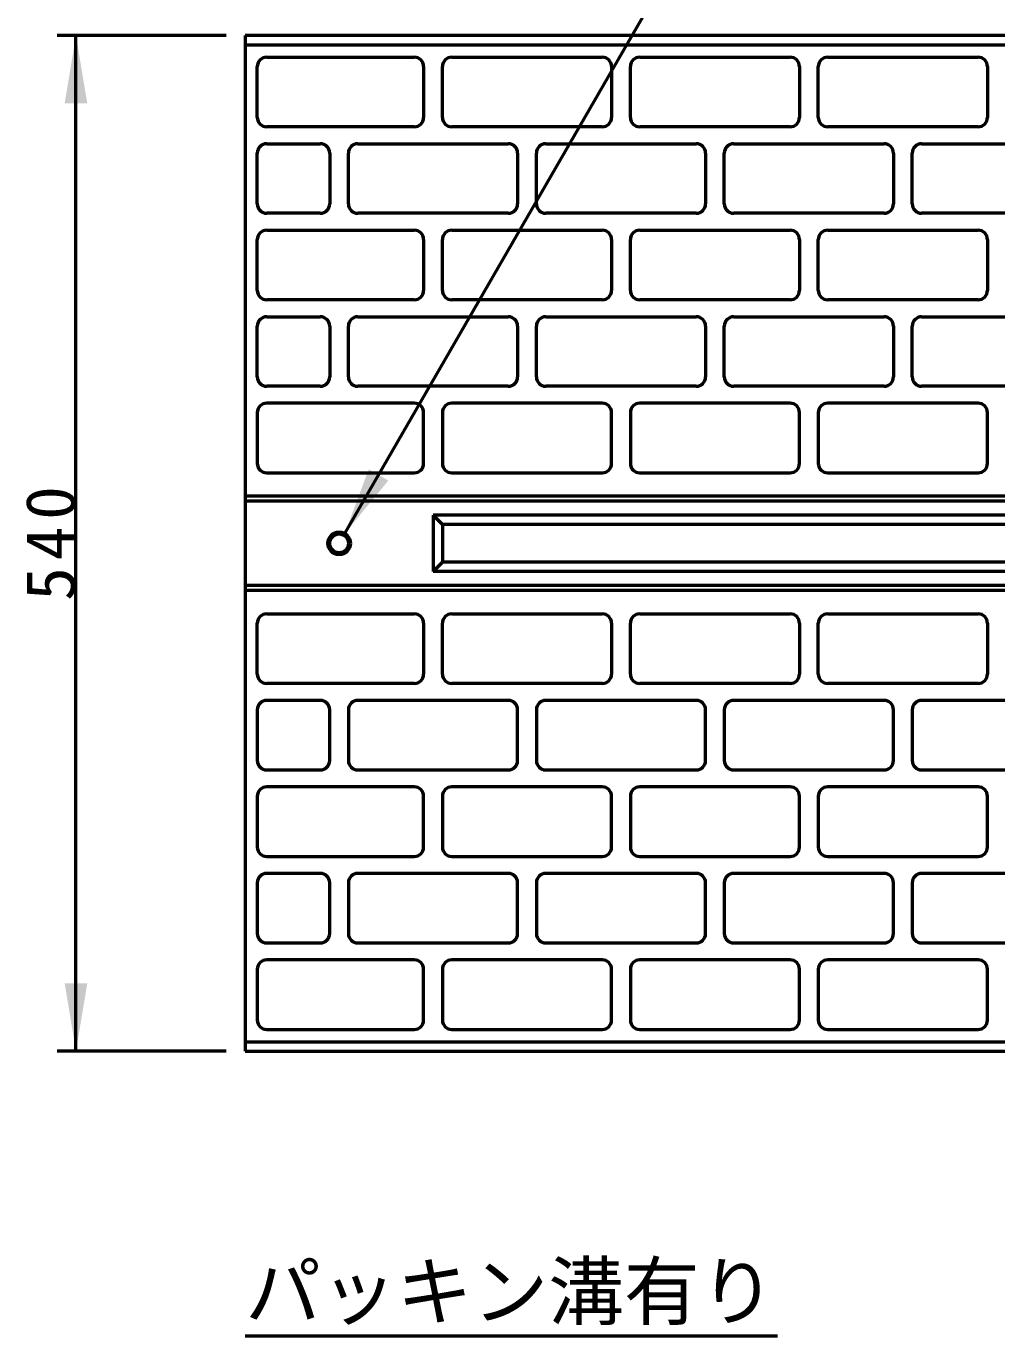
# Model space of a CAD drawing. Units: millimetres, scale not verified. Extents: x -2102 to 2102, y -1485 to 1485.
# Drawn here: x -283 to 234, y 322 to 1019 of the extents above; entities that cross this region are included whole.
import ezdxf
from ezdxf.enums import TextEntityAlignment as Align

# ---------------------------------------------------------------- set-up
doc = ezdxf.new("R2010")
doc.units = ezdxf.units.MM
doc.header["$LTSCALE"] = 5
doc.layers.add('0-0_V-nasSTD', color=7, linetype='Continuous', lineweight=35)
doc.layers.add('0-1_0', color=7, linetype='Continuous', lineweight=50)
doc.styles.add('ＭＳ ゴシック', font='')
doc.styles.get('ＭＳ ゴシック').set_extended_font_data('MS Gothic')

msp = doc.modelspace()

# ---------------------------------------------------------------- linework, layer by layer
at = {"layer": '0-0_V-nasSTD', "lineweight": 50}
for p, q in [((1833.5, 768.887), (-166.5, 768.887)), ((1833.5, 766.387), (-166.5, 766.387)), ((733.5, 758.887), (-66.5, 758.887)), ((-66.5, 758.887), (-66.5, 728.887)), ((-61.5, 753.887), (-66.5, 758.887)), ((728.5, 753.887), (-61.5, 753.887)), ((-61.5, 753.887), (-61.5, 733.887)), ((-61.5, 733.887), (-66.5, 728.887)), ((728.5, 733.887), (-61.5, 733.887)), ((733.5, 728.887), (-66.5, 728.887)), ((1833.5, 721.387), (-166.5, 721.387)), ((1833.5, 718.887), (-166.5, 718.887))]:
    msp.add_line(p, q, dxfattribs=at)
for radius in [6, 5]:
    msp.add_circle((-116.5, 743.887), radius, dxfattribs=at)
at = {"layer": '0-0_V-nasSTD'}
for points in [[(-262.5, 977.887), (-256.5, 1013.887), (-250.5, 977.887)], [(-113.5, 749.083), (-100.696, 783.26), (-90.304, 777.26)], [(-262.5, 509.887), (-256.5, 473.887), (-250.5, 509.887)]]:
    msp.add_solid(points, dxfattribs=at)
at = {"layer": '0-1_0'}
for p, q in [((-113.5, 749.083), (61.5, 1052.192)), ((-176.5, 1013.887), (-266.5, 1013.887)), ((-256.5, 473.887), (-256.5, 1013.887)), ((-166.5, 1013.887), (-166.5, 473.887)), ((1833.5, 1013.887), (-166.5, 1013.887)), ((-166.5, 1008.887), (833.5, 1008.887)), ((-160, 970.387), (-160, 997.387)), ((-155, 1002.387), (-76.5, 1002.387)), ((-71.5, 997.387), (-71.5, 970.387)), ((-61.5, 970.387), (-61.5, 997.387)), ((-56.5, 1002.387), (23.5, 1002.387)), ((28.5, 997.387), (28.5, 970.387)), ((38.5, 970.387), (38.5, 997.387)), ((43.5, 1002.387), (123.5, 1002.387)), ((128.5, 997.387), (128.5, 970.387)), ((138.5, 970.387), (138.5, 997.387)), ((143.5, 1002.387), (223.5, 1002.387)), ((228.5, 997.387), (228.5, 970.387)), ((-76.5, 965.387), (-155, 965.387)), ((23.5, 965.387), (-56.5, 965.387)), ((123.5, 965.387), (43.5, 965.387)), ((223.5, 965.387), (143.5, 965.387)), ((-155, 956.387), (-126.5, 956.387)), ((-106.5, 956.387), (-26.5, 956.387)), ((-6.5, 956.387), (73.5, 956.387)), ((93.5, 956.387), (173.5, 956.387)), ((193.5, 956.387), (273.5, 956.387)), ((-160, 924.387), (-160, 951.387)), ((-121.5, 951.387), (-121.5, 924.387)), ((-111.5, 924.387), (-111.5, 951.387)), ((-21.5, 951.387), (-21.5, 924.387)), ((-11.5, 924.387), (-11.5, 951.387)), ((78.5, 951.387), (78.5, 924.387)), ((88.5, 924.387), (88.5, 951.387)), ((178.5, 951.387), (178.5, 924.387)), ((188.5, 924.387), (188.5, 951.387)), ((-126.5, 919.387), (-155, 919.387)), ((-26.5, 919.387), (-106.5, 919.387)), ((73.5, 919.387), (-6.5, 919.387)), ((173.5, 919.387), (93.5, 919.387)), ((273.5, 919.387), (193.5, 919.387)), ((-160, 878.387), (-160, 905.387)), ((-155, 910.387), (-76.5, 910.387)), ((-71.5, 905.387), (-71.5, 878.387)), ((-61.5, 878.387), (-61.5, 905.387)), ((-56.5, 910.387), (23.5, 910.387)), ((28.5, 905.387), (28.5, 878.387)), ((38.5, 878.387), (38.5, 905.387)), ((43.5, 910.387), (123.5, 910.387)), ((128.5, 905.387), (128.5, 878.387)), ((138.5, 878.387), (138.5, 905.387)), ((143.5, 910.387), (223.5, 910.387)), ((228.5, 905.387), (228.5, 878.387)), ((-76.5, 873.387), (-155, 873.387)), ((23.5, 873.387), (-56.5, 873.387)), ((123.5, 873.387), (43.5, 873.387)), ((223.5, 873.387), (143.5, 873.387)), ((-155, 864.387), (-126.5, 864.387)), ((-106.5, 864.387), (-26.5, 864.387)), ((-6.5, 864.387), (73.5, 864.387)), ((93.5, 864.387), (173.5, 864.387)), ((193.5, 864.387), (273.5, 864.387)), ((-160, 832.387), (-160, 859.387)), ((-121.5, 859.387), (-121.5, 832.387)), ((-111.5, 832.387), (-111.5, 859.387)), ((-21.5, 859.387), (-21.5, 832.387)), ((-11.5, 832.387), (-11.5, 859.387)), ((78.5, 859.387), (78.5, 832.387)), ((88.5, 832.387), (88.5, 859.387)), ((178.5, 859.387), (178.5, 832.387)), ((188.5, 832.387), (188.5, 859.387)), ((-126.5, 827.387), (-155, 827.387)), ((-26.5, 827.387), (-106.5, 827.387)), ((73.5, 827.387), (-6.5, 827.387)), ((173.5, 827.387), (93.5, 827.387)), ((273.5, 827.387), (193.5, 827.387)), ((-76.5, 818.387), (-155, 818.387)), ((23.5, 818.387), (-56.5, 818.387)), ((123.5, 818.387), (43.5, 818.387)), ((223.5, 818.387), (143.5, 818.387)), ((-160, 813.387), (-160, 786.387)), ((-71.5, 786.387), (-71.5, 813.387)), ((-61.5, 813.387), (-61.5, 786.387)), ((28.5, 786.387), (28.5, 813.387)), ((38.5, 813.387), (38.5, 786.387)), ((128.5, 786.387), (128.5, 813.387)), ((138.5, 813.387), (138.5, 786.387)), ((228.5, 786.387), (228.5, 813.387)), ((-155, 781.387), (-76.5, 781.387)), ((-56.5, 781.387), (23.5, 781.387)), ((43.5, 781.387), (123.5, 781.387)), ((143.5, 781.387), (223.5, 781.387)), ((-155, 706.387), (-76.5, 706.387)), ((-56.5, 706.387), (23.5, 706.387)), ((43.5, 706.387), (123.5, 706.387)), ((143.5, 706.387), (223.5, 706.387)), ((-160, 674.387), (-160, 701.387)), ((-71.5, 701.387), (-71.5, 674.387)), ((-61.5, 674.387), (-61.5, 701.387)), ((28.5, 701.387), (28.5, 674.387)), ((38.5, 674.387), (38.5, 701.387)), ((128.5, 701.387), (128.5, 674.387)), ((138.5, 674.387), (138.5, 701.387)), ((228.5, 701.387), (228.5, 674.387)), ((-76.5, 669.387), (-155, 669.387)), ((23.5, 669.387), (-56.5, 669.387)), ((123.5, 669.387), (43.5, 669.387)), ((223.5, 669.387), (143.5, 669.387)), ((-160, 655.387), (-160, 628.387)), ((-126.5, 660.387), (-155, 660.387)), ((-121.5, 628.387), (-121.5, 655.387)), ((-111.5, 655.387), (-111.5, 628.387)), ((-26.5, 660.387), (-106.5, 660.387)), ((-21.5, 628.387), (-21.5, 655.387)), ((-11.5, 655.387), (-11.5, 628.387)), ((73.5, 660.387), (-6.5, 660.387)), ((78.5, 628.387), (78.5, 655.387)), ((88.5, 655.387), (88.5, 628.387)), ((173.5, 660.387), (93.5, 660.387)), ((178.5, 628.387), (178.5, 655.387)), ((188.5, 655.387), (188.5, 628.387)), ((273.5, 660.387), (193.5, 660.387)), ((-155, 623.387), (-126.5, 623.387)), ((-106.5, 623.387), (-26.5, 623.387)), ((-6.5, 623.387), (73.5, 623.387)), ((93.5, 623.387), (173.5, 623.387)), ((193.5, 623.387), (273.5, 623.387)), ((-76.5, 614.387), (-155, 614.387)), ((23.5, 614.387), (-56.5, 614.387)), ((123.5, 614.387), (43.5, 614.387)), ((223.5, 614.387), (143.5, 614.387)), ((-160, 609.387), (-160, 582.387)), ((-71.5, 582.387), (-71.5, 609.387)), ((-61.5, 609.387), (-61.5, 582.387)), ((28.5, 582.387), (28.5, 609.387)), ((38.5, 609.387), (38.5, 582.387)), ((128.5, 582.387), (128.5, 609.387)), ((138.5, 609.387), (138.5, 582.387)), ((228.5, 582.387), (228.5, 609.387)), ((-155, 577.387), (-76.5, 577.387)), ((-56.5, 577.387), (23.5, 577.387)), ((43.5, 577.387), (123.5, 577.387)), ((143.5, 577.387), (223.5, 577.387)), ((-126.5, 568.387), (-155, 568.387)), ((-26.5, 568.387), (-106.5, 568.387)), ((73.5, 568.387), (-6.5, 568.387)), ((173.5, 568.387), (93.5, 568.387)), ((273.5, 568.387), (193.5, 568.387)), ((-160, 563.387), (-160, 536.387)), ((-121.5, 536.387), (-121.5, 563.387)), ((-111.5, 563.387), (-111.5, 536.387)), ((-21.5, 536.387), (-21.5, 563.387)), ((-11.5, 563.387), (-11.5, 536.387)), ((78.5, 536.387), (78.5, 563.387)), ((88.5, 563.387), (88.5, 536.387)), ((178.5, 536.387), (178.5, 563.387)), ((188.5, 563.387), (188.5, 536.387)), ((-155, 531.387), (-126.5, 531.387)), ((-106.5, 531.387), (-26.5, 531.387)), ((-6.5, 531.387), (73.5, 531.387)), ((93.5, 531.387), (173.5, 531.387)), ((193.5, 531.387), (273.5, 531.387)), ((-76.5, 522.387), (-155, 522.387)), ((23.5, 522.387), (-56.5, 522.387)), ((123.5, 522.387), (43.5, 522.387)), ((223.5, 522.387), (143.5, 522.387)), ((-160, 517.387), (-160, 490.387)), ((-71.5, 490.387), (-71.5, 517.387)), ((-61.5, 517.387), (-61.5, 490.387)), ((28.5, 490.387), (28.5, 517.387)), ((38.5, 517.387), (38.5, 490.387)), ((128.5, 490.387), (128.5, 517.387)), ((138.5, 517.387), (138.5, 490.387)), ((228.5, 490.387), (228.5, 517.387)), ((-155, 485.387), (-76.5, 485.387)), ((-56.5, 485.387), (23.5, 485.387)), ((43.5, 485.387), (123.5, 485.387)), ((143.5, 485.387), (223.5, 485.387)), ((-176.5, 473.887), (-266.5, 473.887)), ((-166.5, 478.887), (833.5, 478.887)), ((-166.5, 473.887), (1833.5, 473.887)), ((-166.5, 322.482), (116.708, 322.482))]:
    msp.add_line(p, q, dxfattribs=at)
for centre, start, end in [((-155, 997.387), 90, 180), ((-76.5, 997.387), 0, 90), ((-56.5, 997.387), 90, 180), ((23.5, 997.387), 0, 90), ((43.5, 997.387), 90, 180), ((123.5, 997.387), 0, 90), ((143.5, 997.387), 90, 180), ((223.5, 997.387), 0, 90), ((-155, 970.387), 180, 270), ((-76.5, 970.387), 270, 0), ((-56.5, 970.387), 180, 270), ((23.5, 970.387), 270, 0), ((43.5, 970.387), 180, 270), ((123.5, 970.387), 270, 0), ((143.5, 970.387), 180, 270), ((223.5, 970.387), 270, 0), ((-155, 951.387), 90, 180), ((-126.5, 951.387), 0, 90), ((-106.5, 951.387), 90, 180), ((-26.5, 951.387), 0, 90), ((-6.5, 951.387), 90, 180), ((73.5, 951.387), 0, 90), ((93.5, 951.387), 90, 180), ((173.5, 951.387), 0, 90), ((193.5, 951.387), 90, 180), ((-155, 924.387), 180, 270), ((-126.5, 924.387), 270, 0), ((-106.5, 924.387), 180, 270), ((-26.5, 924.387), 270, 0), ((-6.5, 924.387), 180, 270), ((73.5, 924.387), 270, 0), ((93.5, 924.387), 180, 270), ((173.5, 924.387), 270, 0), ((193.5, 924.387), 180, 270), ((-155, 905.387), 90, 180), ((-76.5, 905.387), 0, 90), ((-56.5, 905.387), 90, 180), ((23.5, 905.387), 0, 90), ((43.5, 905.387), 90, 180), ((123.5, 905.387), 0, 90), ((143.5, 905.387), 90, 180), ((223.5, 905.387), 0, 90), ((-155, 878.387), 180, 270), ((-76.5, 878.387), 270, 0), ((-56.5, 878.387), 180, 270), ((23.5, 878.387), 270, 0), ((43.5, 878.387), 180, 270), ((123.5, 878.387), 270, 0), ((143.5, 878.387), 180, 270), ((223.5, 878.387), 270, 0), ((-155, 859.387), 90, 180), ((-126.5, 859.387), 0, 90), ((-106.5, 859.387), 90, 180), ((-26.5, 859.387), 0, 90), ((-6.5, 859.387), 90, 180), ((73.5, 859.387), 0, 90), ((93.5, 859.387), 90, 180), ((173.5, 859.387), 0, 90), ((193.5, 859.387), 90, 180), ((-155, 832.387), 180, 270), ((-126.5, 832.387), 270, 0), ((-106.5, 832.387), 180, 270), ((-26.5, 832.387), 270, 0), ((-6.5, 832.387), 180, 270), ((73.5, 832.387), 270, 0), ((93.5, 832.387), 180, 270), ((173.5, 832.387), 270, 0), ((193.5, 832.387), 180, 270), ((-155, 813.387), 90, 180), ((-76.5, 813.387), 0, 90), ((-56.5, 813.387), 90, 180), ((23.5, 813.387), 0, 90), ((43.5, 813.387), 90, 180), ((123.5, 813.387), 0, 90), ((143.5, 813.387), 90, 180), ((223.5, 813.387), 0, 90), ((-155, 786.387), 180, 270), ((-76.5, 786.387), 270, 0), ((-56.5, 786.387), 180, 270), ((23.5, 786.387), 270, 0), ((43.5, 786.387), 180, 270), ((123.5, 786.387), 270, 0), ((143.5, 786.387), 180, 270), ((223.5, 786.387), 270, 0), ((-155, 701.387), 90, 180), ((-76.5, 701.387), 0, 90), ((-56.5, 701.387), 90, 180), ((23.5, 701.387), 0, 90), ((43.5, 701.387), 90, 180), ((123.5, 701.387), 0, 90), ((143.5, 701.387), 90, 180), ((223.5, 701.387), 0, 90), ((-155, 674.387), 180, 270), ((-76.5, 674.387), 270, 0), ((-56.5, 674.387), 180, 270), ((23.5, 674.387), 270, 0), ((43.5, 674.387), 180, 270), ((123.5, 674.387), 270, 0), ((143.5, 674.387), 180, 270), ((223.5, 674.387), 270, 0), ((-155, 655.387), 90, 180), ((-126.5, 655.387), 0, 90), ((-106.5, 655.387), 90, 180), ((-26.5, 655.387), 0, 90), ((-6.5, 655.387), 90, 180), ((73.5, 655.387), 0, 90), ((93.5, 655.387), 90, 180), ((173.5, 655.387), 0, 90), ((193.5, 655.387), 90, 180), ((-155, 628.387), 180, 270), ((-126.5, 628.387), 270, 0), ((-106.5, 628.387), 180, 270), ((-26.5, 628.387), 270, 0), ((-6.5, 628.387), 180, 270), ((73.5, 628.387), 270, 0), ((93.5, 628.387), 180, 270), ((173.5, 628.387), 270, 0), ((193.5, 628.387), 180, 270), ((-155, 609.387), 90, 180), ((-76.5, 609.387), 0, 90), ((-56.5, 609.387), 90, 180), ((23.5, 609.387), 0, 90), ((43.5, 609.387), 90, 180), ((123.5, 609.387), 0, 90), ((143.5, 609.387), 90, 180), ((223.5, 609.387), 0, 90), ((-155, 582.387), 180, 270), ((-76.5, 582.387), 270, 0), ((-56.5, 582.387), 180, 270), ((23.5, 582.387), 270, 0), ((43.5, 582.387), 180, 270), ((123.5, 582.387), 270, 0), ((143.5, 582.387), 180, 270), ((223.5, 582.387), 270, 0), ((-155, 563.387), 90, 180), ((-126.5, 563.387), 0, 90), ((-106.5, 563.387), 90, 180), ((-26.5, 563.387), 0, 90), ((-6.5, 563.387), 90, 180), ((73.5, 563.387), 0, 90), ((93.5, 563.387), 90, 180), ((173.5, 563.387), 0, 90), ((193.5, 563.387), 90, 180), ((-155, 536.387), 180, 270), ((-126.5, 536.387), 270, 0), ((-106.5, 536.387), 180, 270), ((-26.5, 536.387), 270, 0), ((-6.5, 536.387), 180, 270), ((73.5, 536.387), 270, 0), ((93.5, 536.387), 180, 270), ((173.5, 536.387), 270, 0), ((193.5, 536.387), 180, 270), ((-155, 517.387), 90, 180), ((-76.5, 517.387), 0, 90), ((-56.5, 517.387), 90, 180), ((23.5, 517.387), 0, 90), ((43.5, 517.387), 90, 180), ((123.5, 517.387), 0, 90), ((143.5, 517.387), 90, 180), ((223.5, 517.387), 0, 90), ((-155, 490.387), 180, 270), ((-76.5, 490.387), 270, 0), ((-56.5, 490.387), 180, 270), ((23.5, 490.387), 270, 0), ((43.5, 490.387), 180, 270), ((123.5, 490.387), 270, 0), ((143.5, 490.387), 180, 270), ((223.5, 490.387), 270, 0)]:
    msp.add_arc(centre, 5, start, end, dxfattribs=at)

# ---------------------------------------------------------------- texts
at = {"layer": '0-0_V-nasSTD', "style": 'ＭＳ ゴシック'}
msp.add_text('パッキン溝有り', height=29.56, dxfattribs=at).set_placement((-166.5, 322.482), align=Align.BOTTOM_LEFT)
at = {"layer": '0-0_V-nasSTD', "insert": (-256.5, 713.287), "char_height": 26.39, "attachment_point": 7, "rotation": 90, "style": 'ＭＳ ゴシック'}
msp.add_mtext('\\T1.2;540', dxfattribs=at)

doc.saveas('drawing.dxf')
